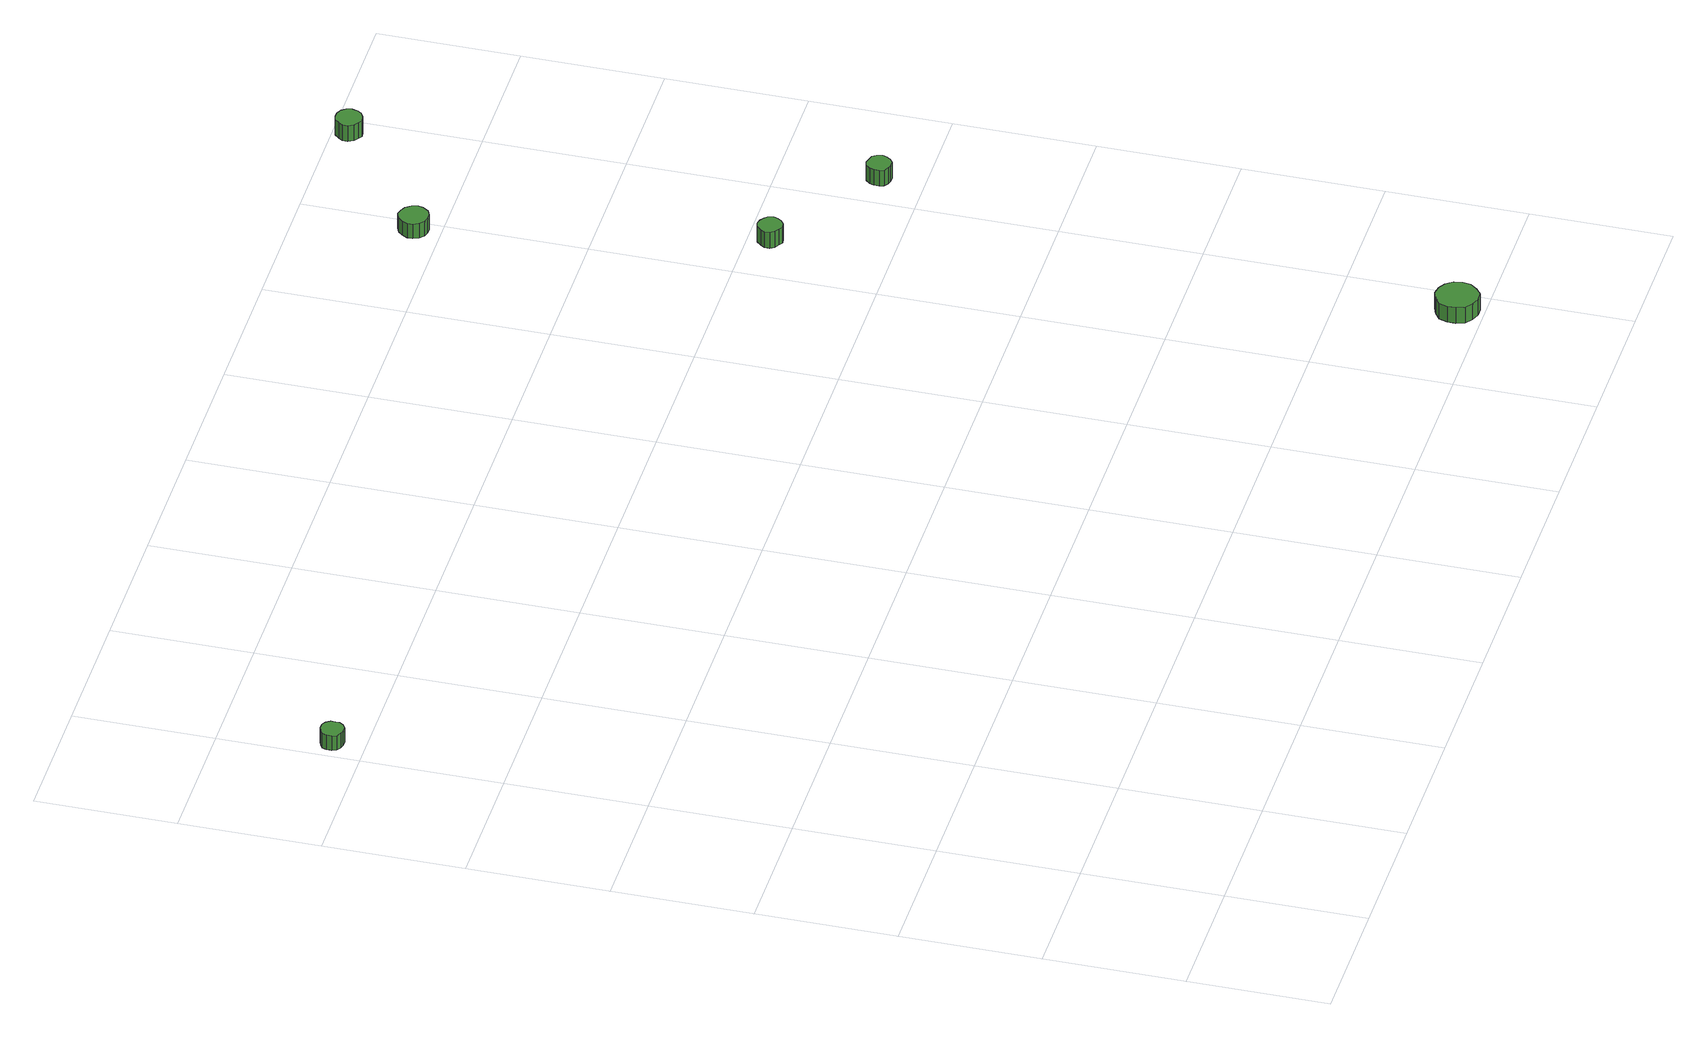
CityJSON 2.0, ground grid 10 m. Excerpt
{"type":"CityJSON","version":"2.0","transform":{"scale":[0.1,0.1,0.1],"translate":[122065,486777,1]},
"CityObjects":{
"tree1":{"type":"SolitaryVegetationObject","attributes":{"function":"something"},"geometry":[{"type":"MultiSurface","lod":"1","boundaries":[[[0,1,2,3,4,5,6,7,8,9,10,11,12,13,14]],[[15,16,17,18,19,20,21,22,23,24,25,26,27,28,29]],[[0,29,28,1]],[[1,28,27,2]],[[2,27,26,3]],[[3,26,25,4]],[[4,25,24,5]],[[5,24,23,6]],[[6,23,22,7]],[[7,22,21,8]],[[8,21,20,9]],[[9,20,19,10]],[[10,19,18,11]],[[11,18,17,12]],[[12,17,16,13]],[[13,16,15,14]],[[14,15,29,0]]]}]},
"tree2":{"type":"SolitaryVegetationObject","attributes":{"function":"something"},"geometry":[{"type":"MultiSurface","lod":"1","boundaries":[[[30,31,32,33,34,35,36,37,38,39,40,41,42,43,44]],[[45,46,47,48,49,50,51,52,53,54,55,56,57,58,59]],[[30,59,58,31]],[[31,58,57,32]],[[32,57,56,33]],[[33,56,55,34]],[[34,55,54,35]],[[35,54,53,36]],[[36,53,52,37]],[[37,52,51,38]],[[38,51,50,39]],[[39,50,49,40]],[[40,49,48,41]],[[41,48,47,42]],[[42,47,46,43]],[[43,46,45,44]],[[44,45,59,30]]]}]},
"tree3":{"type":"SolitaryVegetationObject","attributes":{"function":"something"},"geometry":[{"type":"MultiSurface","lod":"1","boundaries":[[[60,61,62,63,64,65,66,67,68,69,70,71,72,73,74]],[[75,76,77,78,79,80,81,82,83,84,85,86,87,88,89]],[[60,89,88,61]],[[61,88,87,62]],[[62,87,86,63]],[[63,86,85,64]],[[64,85,84,65]],[[65,84,83,66]],[[66,83,82,67]],[[67,82,81,68]],[[68,81,80,69]],[[69,80,79,70]],[[70,79,78,71]],[[71,78,77,72]],[[72,77,76,73]],[[73,76,75,74]],[[74,75,89,60]]]}]},
"tree4":{"type":"SolitaryVegetationObject","attributes":{"function":"something"},"geometry":[{"type":"MultiSurface","lod":"1","boundaries":[[[90,91,92,93,94,95,96,97,98,99,100,101,102,103,104]],[[105,106,107,108,109,110,111,112,113,114,115,116,117,118,119]],[[90,119,118,91]],[[91,118,117,92]],[[92,117,116,93]],[[93,116,115,94]],[[94,115,114,95]],[[95,114,113,96]],[[96,113,112,97]],[[97,112,111,98]],[[98,111,110,99]],[[99,110,109,100]],[[100,109,108,101]],[[101,108,107,102]],[[102,107,106,103]],[[103,106,105,104]],[[104,105,119,90]]]}]},
"tree5":{"type":"SolitaryVegetationObject","attributes":{"function":"something"},"geometry":[{"type":"MultiSurface","lod":"1","boundaries":[[[120,121,122,123,124,125,126,127,128,129,130,131,132,133,134]],[[135,136,137,138,139,140,141,142,143,144,145,146,147,148,149]],[[120,149,148,121]],[[121,148,147,122]],[[122,147,146,123]],[[123,146,145,124]],[[124,145,144,125]],[[125,144,143,126]],[[126,143,142,127]],[[127,142,141,128]],[[128,141,140,129]],[[129,140,139,130]],[[130,139,138,131]],[[131,138,137,132]],[[132,137,136,133]],[[133,136,135,134]],[[134,135,149,120]]]}]},
"tree6":{"type":"SolitaryVegetationObject","attributes":{"function":"something"},"geometry":[{"type":"MultiSurface","lod":"1","boundaries":[[[150,151,152,153,154,155,156,157,158,159,160,161,162,163,164]],[[165,166,167,168,169,170,171,172,173,174,175,176,177,178,179]],[[150,179,178,151]],[[151,178,177,152]],[[152,177,176,153]],[[153,176,175,154]],[[154,175,174,155]],[[155,174,173,156]],[[156,173,172,157]],[[157,172,171,158]],[[158,171,170,159]],[[159,170,169,160]],[[160,169,168,161]],[[161,168,167,162]],[[162,167,166,163]],[[163,166,165,164]],[[164,165,179,150]]]}]}
},
"vertices":[
[22,623,13],[22,626,13],[20,629,13],[17,631,13],[13,631,13],[10,630,13],[7,628,13],[6,625,13],[6,621,13],[7,618,13],[10,616,13],[13,615,13],[17,615,13],[20,617,13],[22,620,13],[22,620,1],[20,617,1],[17,615,1],[13,615,1],[10,616,1],[7,618,1],[6,621,1],[6,625,1],[7,628,1],[10,630,1],[13,631,1],[17,631,1],[20,629,1],[22,626,1],[22,623,1],
[697,19,13],[696,25,13],[692,30,13],[687,33,13],[681,34,13],[675,32,13],[670,28,13],[668,22,13],[668,16,13],[670,10,13],[675,6,13],[681,4,13],[687,4,13],[692,8,13],[696,13,13],[696,13,0],[692,8,0],[687,4,0],[681,4,0],[675,6,0],[670,10,0],[668,16,0],[668,22,0],[670,28,0],[675,32,0],[681,34,0],[687,33,0],[692,30,0],[696,25,0],[697,19,0],
[644,483,18],[643,487,18],[641,489,18],[638,491,18],[634,492,18],[631,491,18],[628,488,18],[626,485,18],[626,481,18],[628,478,18],[631,476,18],[634,474,18],[638,475,18],[641,477,18],[643,480,18],[643,480,5],[641,477,5],[638,475,5],[634,474,5],[631,476,5],[628,478,5],[626,481,5],[626,485,5],[628,488,5],[631,491,5],[634,492,5],[638,491,5],[641,489,5],[643,487,5],[644,483,5],
[599,718,15],[598,722,15],[595,726,15],[591,728,15],[587,729,15],[583,727,15],[580,724,15],[578,720,15],[578,716,15],[580,712,15],[583,709,15],[587,708,15],[591,708,15],[595,710,15],[598,714,15],[598,714,3],[595,710,3],[591,708,3],[587,708,3],[583,709,3],[580,712,3],[578,716,3],[578,720,3],[580,724,3],[583,727,3],[587,729,3],[591,728,3],[595,726,3],[598,722,3],[599,718,3],
[730,430,18],[729,434,18],[727,437,18],[724,438,18],[720,439,18],[717,438,18],[714,435,18],[713,432,18],[713,428,18],[714,425,18],[717,423,18],[720,422,18],[724,422,18],[727,424,18],[729,427,18],[729,427,5],[727,424,5],[724,422,5],[720,422,5],[717,423,5],[714,425,5],[713,428,5],[713,432,5],[714,435,5],[717,438,5],[720,439,5],[724,438,5],[727,437,5],[729,434,5],[730,430,5],
[695,789,14],[694,793,14],[692,796,14],[688,798,14],[684,798,14],[681,797,14],[678,794,14],[676,791,14],[676,787,14],[678,783,14],[681,781,14],[684,779,14],[688,780,14],[692,782,14],[694,785,14],[694,785,1],[692,782,1],[688,780,1],[684,779,1],[681,781,1],[678,783,1],[676,787,1],[676,791,1],[678,794,1],[681,797,1],[684,798,1],[688,798,1],[692,796,1],[694,793,1],[695,789,1]
]}
